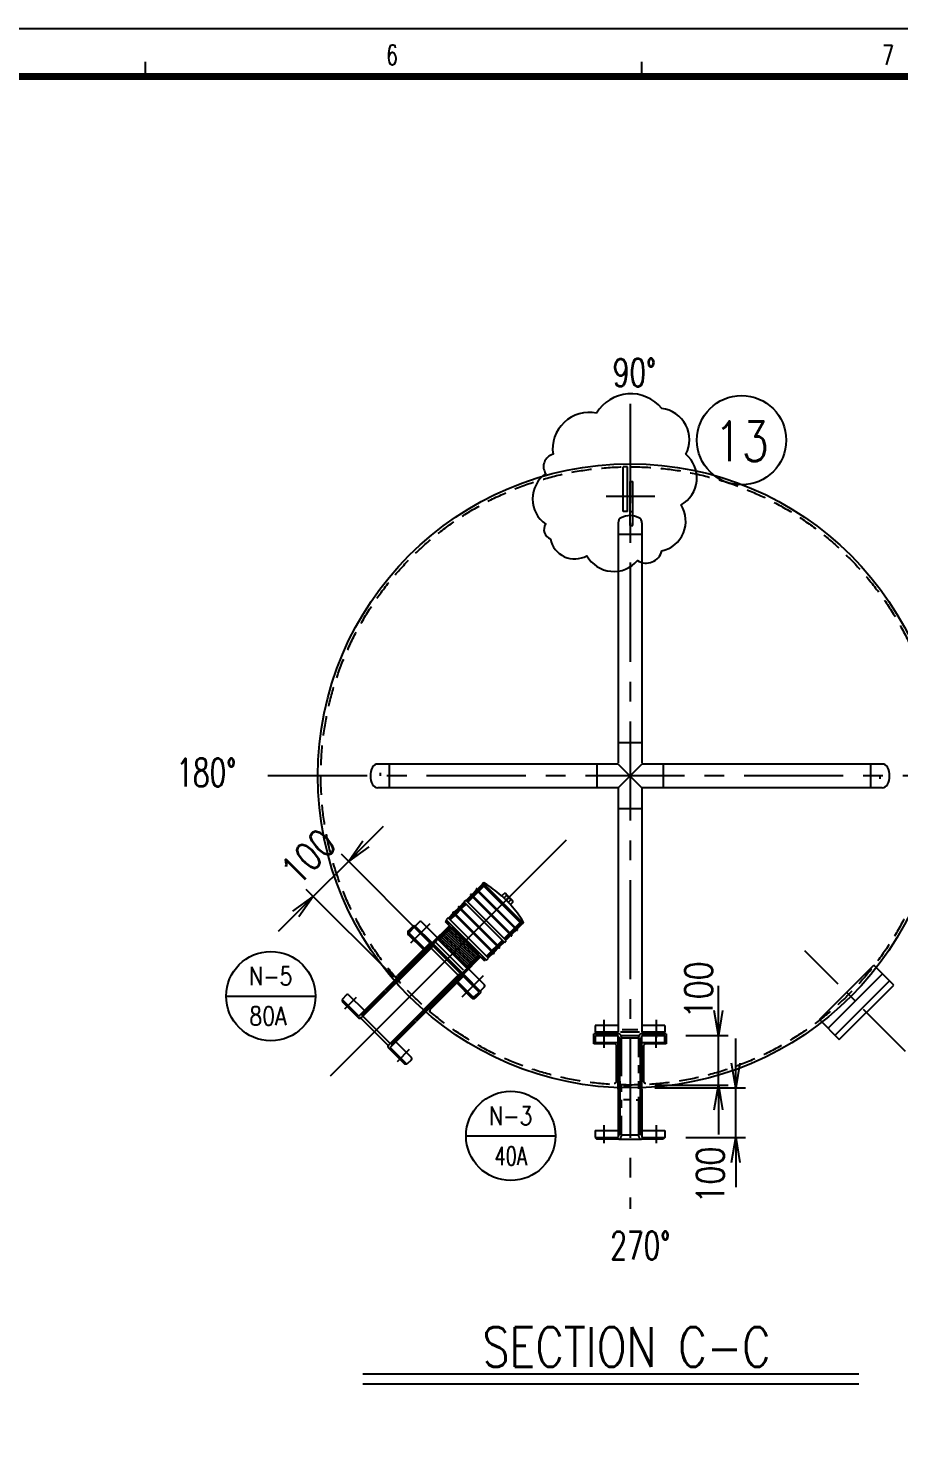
# Model space of a CAD drawing. Extents: x 0 to 36769, y -42 to 11490.
# Drawn here: x 4851 to 6605, y 8618 to 11490 of the extents above; entities that cross this region are included whole.
import ezdxf
from ezdxf.enums import TextEntityAlignment as Align

# ---------------------------------------------------------------- set-up
doc = ezdxf.new("R2010")
doc.units = 0
doc.header["$LTSCALE"] = 160
doc.header["$MEASUREMENT"] = 0
for name, pattern in [('CENTER', [2, 1.25, -0.25, 0.25, -0.25]), ('HIDDEN', [0.375, 0.25, -0.125]), ('PHANTOM2', [1.25, 0.625, -0.125, 0.125, -0.125, 0.125, -0.125])]:
    doc.linetypes.add(name, pattern=pattern)
doc.layers.get('0').update_dxf_attribs({"linetype": 'CONTINUOUS'})
doc.layers.get('DEFPOINTS').update_dxf_attribs({"linetype": 'CONTINUOUS'})
for name, color, linetype in [('DIM', 7, 'CONTINUOUS'), ('EQI', 3, 'CONTINUOUS'), ('T-F', 7, 'CONTINUOUS'), ('T-N', 4, 'CONTINUOUS'), ('TEXT', 7, 'CONTINUOUS'), ('ZL', 5, 'CONTINUOUS'), ('機器', 3, 'CONTINUOUS')]:
    doc.layers.add(name, color=color, linetype=linetype)
doc.styles.add('DIM', font='ROMANS', dxfattribs={"width": 0.7, "bigfont": 'EXTFONT.shx'})
doc.styles.add('NMS2', font='romans.shx', dxfattribs={"width": 0.7})
doc.styles.add('ROMANSEXTFONT', font='romans.shx', dxfattribs={"width": 0.8, "bigfont": 'extfont.shx'})
doc.dimstyles.get("Standard").update_dxf_attribs({"dimscale": 20, "dimtxt": 2.8, "dimasz": 2.5, "dimexe": 1, "dimexo": 2.5, "dimgap": 0.8, "dimtad": 1, "dimdec": 0, "dimrnd": 0.5, "dimzin": 9, "dimdsep": 46, "dimtxsty": 'ROMANSEXTFONT', "dimblk": 'OPEN', "dimcen": -0.6, "dimclrd": 256, "dimclre": 256, "dimclrt": 2, "dimadec": 0, "dimazin": 0, "dimtfac": 1, "dimtdec": 0, "dimtmove": 1, "dimatfit": 3, "dimldrblk": 'OPEN', "dimfxl": 0, "dimtvp": 1, "dimtolj": 1, "dimtzin": 9, "dimarcsym": 0})

# ---------------------------------------------------------------- blocks, each defined once
blk = doc.blocks.new('_OPEN')
at = {"color": 0, "linetype": 'ByBlock'}
for p, q in [((-1, 0.167), (0, 0)), ((0, 0), (-1, -0.167)), ((0, 0), (-1, 0))]:
    blk.add_line(p, q, dxfattribs=at)
blk = doc.blocks.new('*D28')
at = {"linetype": 'ByBlock'}
for p, q in [((5530.8, 9845.5), (5566.1, 9880.8)), ((5658.3, 9647.2), (5481.3, 9824.3)), ((5495.4, 9810.1), (5424.7, 9739.4)), ((5587.6, 9576.5), (5410.5, 9753.6)), ((5389.3, 9704.1), (5354, 9668.7))]:
    blk.add_line(p, q, dxfattribs=at)
at = {"layer": 'DEFPOINTS', "linetype": 'ByBlock'}
for p in [(5693.6, 9611.9), (5622.9, 9541.2)]:
    blk.add_point(p, dxfattribs=at)
at = {"linetype": 'ByBlock', "xscale": 50, "yscale": 50, "zscale": 50}
for p, rotation in [((5495.4, 9810.1), 224.9999999999971), ((5424.7, 9739.4), 44.99999999999558)]:
    blk.add_blockref('_OPEN', p, dxfattribs=dict(at, rotation=rotation))
at = {"color": 2, "linetype": 'ByBlock', "insert": (5414.8, 9820), "char_height": 56, "attachment_point": 5, "rotation": 45, "style": 'ROMANSEXTFONT'}
blk.add_mtext('\\A1;100', dxfattribs=at)

msp = doc.modelspace()

# ---------------------------------------------------------------- linework, layer by layer
at = {"color": 7}
for p, q in [((5248.98829, 9538.36826), (5428.98829, 9538.36826)), ((5732.69021, 9256.41205), (5912.69021, 9256.41205))]:
    msp.add_line(p, q, dxfattribs=at)
for centre in [(5338.98829, 9538.36826), (5822.69021, 9256.41205)]:
    msp.add_circle(centre, 90, dxfattribs=at)
at = {"layer": 'DIM'}
for p, q in [((6241.37725, 9509.07545), (6241.37725, 9559.07545)), ((6079.02126, 9470.50132), (6047.42127, 9470.50132)), ((6175.69008, 9459.07545), (6261.37725, 9459.07545)), ((6241.37725, 9359.07545), (6241.37725, 9459.07545)), ((6276.28244, 9403.07545), (6276.28244, 9453.07545)), ((6113.22126, 9359.07545), (6261.37725, 9359.07545)), ((6113.22126, 9353.07545), (6296.28244, 9353.07545)), ((6276.28244, 9253.07545), (6276.28244, 9353.07545)), ((6241.37725, 9309.07545), (6241.37725, 9259.07545)), ((6175.69008, 9253.07545), (6296.28244, 9253.07545)), ((6276.28244, 9203.07545), (6276.28244, 9153.07545))]:
    msp.add_line(p, q, dxfattribs=at)
at = {"layer": 'EQI', "color": 44}
for p, q in [((6049.22388, 10515.70666), (6049.22388, 10605.54948)), ((6058.22388, 10515.70666), (6058.22388, 10605.68733)), ((6063.22126, 10576.2579), (6069.22126, 10576.2579)), ((6063.22422, 10487.39105), (6063.22126, 10576.2579)), ((6069.22422, 10487.39105), (6069.22126, 10576.2579)), ((6058.22388, 10515.70666), (6049.22388, 10515.70666)), ((6063.22388, 10515.82718), (6069.22388, 10515.82718)), ((6063.22388, 10487.39105), (6069.22388, 10487.39105)), ((5559.90565, 9982.39367), (5559.90565, 9988.39367)), ((6566.53687, 9982.38844), (6566.53687, 9976.38844)), ((6063.21865, 9357.44423), (6050.32289, 9357.44423)), ((6063.21865, 9329.0081), (6050.32289, 9329.0081)), ((6075.32288, 9329.12862), (6084.32288, 9329.12862))]:
    msp.add_line(p, q, dxfattribs=at)
at = {"layer": 'EQI'}
for p, q in [((6058.3126, 10605.68733), (6049.3126, 10605.68733)), ((6444.92875, 9491.08201), (6554.52988, 9600.68399)), ((6594.74627, 9560.4676), (6554.52988, 9600.68399)), ((6462.5173, 9473.49347), (6572.11885, 9583.09502)), ((6476.65943, 9459.35133), (6586.26098, 9568.95288)), ((6485.14471, 9450.86605), (6594.74627, 9560.4676)), ((6444.92875, 9491.08201), (6485.14471, 9450.86605))]:
    msp.add_line(p, q, dxfattribs=at)
at = {"layer": 'EQI', "color": 1, "linetype": 'CENTER'}
msp.add_line((6113.51878, 10545.70666), (6015.43394, 10545.70666), dxfattribs=at)
at = {"layer": 'EQI', "color": 6}
for p, q in [((6039.22126, 10492.45618), (6039.22126, 10008.07545)), ((6087.22126, 10492.45618), (6087.22126, 10008.07545)), ((6087.22126, 10469.39105), (6039.22126, 10469.39105)), ((6087.22126, 10049.09105), (6039.22126, 10049.09105)), ((6039.22126, 10006.39105), (5554.84053, 10006.39105)), ((5577.90565, 10006.39105), (5577.90565, 9958.39105)), ((5996.52126, 10006.39105), (5996.52126, 9958.39105)), ((6039.22126, 10006.39105), (6087.22126, 9958.39105)), ((6039.22126, 9958.39105), (6087.22126, 10006.39105)), ((6571.602, 10006.39105), (6087.22126, 10006.39105)), ((6129.92126, 10006.39105), (6129.92126, 9958.39105)), ((6548.53687, 9958.39105), (6548.53687, 10006.39105)), ((6039.22126, 9958.39105), (5554.84053, 9958.39105)), ((6039.22126, 9960.07545), (6039.22126, 9465.30132)), ((6087.22126, 9960.07545), (6087.22126, 9465.30132)), ((6571.602, 9958.39105), (6087.22126, 9958.39105)), ((6087.22126, 9915.69105), (6039.22126, 9915.69105)), ((6039.22126, 9479.30035), (5993.22126, 9479.30035)), ((5993.22126, 9479.30035), (5993.22126, 9465.30132)), ((6133.22127, 9479.30035), (6087.22126, 9479.30035)), ((6133.22127, 9479.30035), (6133.22127, 9465.30132)), ((6039.22126, 9465.30132), (5993.22126, 9465.30132)), ((6133.22127, 9465.30132), (6087.22126, 9465.30132))]:
    msp.add_line(p, q, dxfattribs=at)
at = {"layer": 'EQI', "color": 0}
msp.add_line((5819.55625, 9737.81081), (5820.82904, 9736.53802), dxfattribs=at)
at = {"layer": 'EQI', "color": 1, "linetype": 'CENTER', "ltscale": 0.6}
msp.add_line((6618.84061, 9426.77171), (6415.79554, 9629.81678), dxfattribs=at)
at = {"layer": 'EQI', "color": 0}
msp.add_lwpolyline([(5995.65945, 10713.64736, 0.52056705), (5907.96173, 10630.89657, 0.52056705), (5893.34547, 10591.95503, 0.52056705), (5893.34547, 10489.73347, 0.52056705), (5903.08965, 10460.52728, 0.52056705), (5976.1711, 10426.45345, 0.52056705), (6078.48508, 10416.71803, 0.52056705), (6127.2061, 10436.1888, 0.52056705), (6166.1828, 10528.67501, 0.52056705), (6175.92698, 10630.89657, 0.52056705), (6127.2061, 10723.38271, 0.52056705)], format="xyb", close=True, dxfattribs=at)
at = {"layer": 'EQI', "color": 6}
for centre, radius, start, end in [((6051.22126, 10492.45618), 12, 117.48642621, 180), ((6063.22126, 10469.39105), 38, 62.51357379, 117.48642621), ((6075.22126, 10492.45618), 12, 360, 62.51357379), ((5577.90565, 9982.39105), 38, 152.51357379, 207.48642621), ((5554.84053, 9994.39105), 12, 90, 152.51357379), ((6571.602, 9994.39105), 12, 27.48642621, 90), ((6548.53687, 9982.39105), 38, 332.51357379, 27.48642621), ((5554.84053, 9970.39105), 12, 207.48642621, 270), ((6571.602, 9970.39105), 12, 270, 332.51357379)]:
    msp.add_arc(centre, radius, start, end, dxfattribs=at)
at = {"layer": 'T-F'}
for p, q in [((5086.25362, 11392.65887), (5086.25362, 11422.65887)), ((6086.8863, 11392.65887), (6086.8863, 11422.65887))]:
    msp.add_line(p, q, dxfattribs=at)
at = {"layer": 'T-F', "const_width": 14}
msp.add_lwpolyline([(86.8863, 11392.65887), (15986.8863, 11392.65887), (15986.8863, 182.65887), (86.8863, 182.65887)], close=True, dxfattribs=at)
at = {"layer": 'TEXT', "color": 7}
for p, q in [((5524.84063, 8776.46274), (6524.84063, 8776.46274)), ((5524.84063, 8756.46274), (6524.84063, 8756.46274))]:
    msp.add_line(p, q, dxfattribs=at)
msp.add_circle((6288.11342, 10659.29994), 90, dxfattribs=at)
at = {"layer": 'ZL', "color": 160}
msp.add_lwpolyline([(0, 11489.58016), (16058.20392, 11489.58016), (16058.20392, 0), (0, 0)], close=True, dxfattribs=at)
at = {"layer": '機器', "color": 1, "linetype": 'CENTER'}
for p, q in [((6063.22126, 10732.39105), (6063.22126, 9109.07545)), ((6813.22126, 9982.39105), (5313.22126, 9982.39105)), ((5659.95551, 9684.2761), (5620.47867, 9644.79925)), ((5724.72781, 9536.91635), (5768.05207, 9580.24062)), ((5488.36032, 9512.6809), (5511.98481, 9536.30539)), ((6010.72126, 9490.51129), (6010.72126, 9454.09282)), ((6115.72126, 9490.51129), (6115.72126, 9454.09282)), ((6010.7943, 9433.86548), (6010.7943, 9461.9078)), ((6115.7943, 9433.86548), (6115.7943, 9461.9078)), ((5594.42634, 9406.61488), (5618.90733, 9431.09588)), ((6010.72126, 9278.28541), (6010.72126, 9241.86695)), ((6115.72126, 9278.28541), (6115.72126, 9241.86695))]:
    msp.add_line(p, q, dxfattribs=at)
at = {"layer": '機器', "color": 1, "linetype": 'ByBlock'}
msp.add_line((5934.71215, 9852.96671), (5458.7812, 9377.03576), dxfattribs=at)
at = {"layer": '機器'}
for p, q in [((5764.91027, 9763.42069), (5755.10895, 9753.61936)), ((5845.1589, 9683.1558), (5764.90214, 9763.41256)), ((5767.49109, 9766.0015), (5764.91027, 9763.42069)), ((5847.74784, 9685.74475), (5767.49109, 9766.0015)), ((5742.73494, 9741.24445), (5732.93361, 9731.44313)), ((5823.63046, 9660.33267), (5742.07901, 9741.88412)), ((5824.92516, 9661.62737), (5743.37371, 9743.17882)), ((5753.82238, 9752.33279), (5744.02105, 9742.53147)), ((5834.71836, 9671.42056), (5753.1669, 9752.97202)), ((5836.01305, 9672.71526), (5754.4616, 9754.26671)), ((5822.14559, 9722.82974), (5804.57653, 9740.3988)), ((5805.40866, 9741.23092), (5809.59577, 9745.41804)), ((5805.40866, 9741.23092), (5809.59577, 9745.41804)), ((5808.9688, 9736.00653), (5813.98804, 9741.02577)), ((5812.96853, 9744.39853), (5819.55693, 9737.81014)), ((5815.34771, 9734.62823), (5819.04327, 9738.32379)), ((5816.37294, 9733.59884), (5820.07059, 9737.29648)), ((5819.55693, 9737.81014), (5826.14532, 9731.22174)), ((5787.80737, 9624.51003), (5706.25592, 9706.06148)), ((5789.10207, 9625.80473), (5707.55062, 9707.35618)), ((5717.99997, 9716.50948), (5708.19864, 9706.70816)), ((5798.89549, 9635.5977), (5717.34404, 9717.14915)), ((5800.19019, 9636.8924), (5718.63874, 9718.44385)), ((5729.08808, 9727.59715), (5719.28676, 9717.79582)), ((5732.28559, 9732.09115), (5728.43171, 9728.23727)), ((5809.98316, 9646.68582), (5728.43171, 9728.23727)), ((5813.83704, 9650.5397), (5732.28559, 9732.09115)), ((5822.77256, 9732.24124), (5817.75332, 9727.222)), ((5827.16483, 9727.84898), (5822.97772, 9723.66187)), ((5619.03933, 9668.10865), (5628.23172, 9677.30104)), ((5628.23172, 9677.30104), (5662.17285, 9643.35992)), ((5638.89047, 9687.95979), (5629.69808, 9678.7674)), ((5629.69808, 9678.7674), (5663.63921, 9644.82627)), ((5643.1331, 9687.95979), (5674.74078, 9656.35211)), ((5698.99454, 9680.18161), (5663.63921, 9644.82627)), ((5691.27743, 9687.89873), (5692.74226, 9689.36356)), ((5769.64416, 9609.53199), (5691.27743, 9687.89873)), ((5691.79725, 9690.30857), (5693.25596, 9691.76728)), ((5699.42689, 9682.67892), (5691.79725, 9690.30857)), ((5696.4625, 9696.26851), (5692.60862, 9692.41463)), ((5774.16007, 9610.86318), (5692.60862, 9692.41463)), ((5778.01395, 9614.71706), (5696.4625, 9696.26851)), ((5706.91162, 9705.42204), (5697.1103, 9695.62071)), ((5697.96206, 9681.2141), (5699.42689, 9682.67892)), ((5703.22875, 9675.94741), (5704.69358, 9677.41224)), ((5759.15767, 9622.94814), (5704.69358, 9677.41224)), ((5845.16658, 9683.16438), (5835.36525, 9673.36306)), ((5845.16703, 9683.16393), (5847.74784, 9685.74475)), ((5675.00761, 9656.19468), (5568.9416, 9550.12866)), ((5672.88629, 9650.11356), (5570.9215, 9548.14877)), ((5619.03933, 9663.86602), (5650.64701, 9632.25834)), ((5667.74042, 9648.92749), (5669.72032, 9646.94759)), ((5676.41522, 9653.56243), (5675.7308, 9652.87801)), ((5734.62344, 9593.98536), (5675.7308, 9652.87801)), ((5735.30787, 9594.66978), (5676.41522, 9653.56243)), ((5676.41522, 9653.56243), (5737.89726, 9597.25918)), ((5679.00462, 9656.15183), (5740.48666, 9599.84857)), ((5681.59401, 9658.74122), (5743.07605, 9602.43797)), ((5684.18341, 9661.33062), (5745.66545, 9605.02736)), ((5686.7728, 9663.92001), (5748.25484, 9607.61676)), ((5689.3622, 9666.50941), (5750.84424, 9610.20615)), ((5691.95159, 9669.0988), (5753.43363, 9612.79555)), ((5694.54099, 9671.6882), (5756.02303, 9615.38494)), ((5697.13038, 9674.27759), (5758.61242, 9617.97434)), ((5699.71978, 9676.86699), (5730.4608, 9648.71536)), ((5703.93772, 9675.23843), (5705.40255, 9676.70326)), ((5809.98316, 9646.68582), (5813.82891, 9650.53157)), ((5822.99124, 9660.98814), (5813.18992, 9651.18682)), ((5834.07868, 9672.07649), (5824.27736, 9662.27517)), ((5658.07163, 9639.2587), (5660.05153, 9637.2788)), ((5756.98387, 9622.19229), (5758.4487, 9623.65711)), ((5757.69284, 9621.48331), (5759.15767, 9622.94814)), ((5787.16792, 9625.16573), (5777.3666, 9615.36441)), ((5798.25627, 9636.25317), (5788.45495, 9626.45185)), ((5809.34439, 9647.34084), (5799.54307, 9637.53952)), ((5731.859, 9591.14086), (5629.8942, 9489.17606)), ((5737.94012, 9593.26218), (5631.8741, 9487.19616)), ((5761.92705, 9617.24911), (5726.57171, 9581.89377)), ((5759.94715, 9619.22901), (5728.69303, 9587.97489)), ((5735.30787, 9594.66978), (5734.62344, 9593.98536)), ((5738.09755, 9592.99535), (5769.70523, 9561.38767)), ((5762.95953, 9616.21662), (5764.42436, 9617.68145)), ((5772.054, 9610.05181), (5764.42436, 9617.68145)), ((5769.64416, 9609.53199), (5771.10899, 9610.99682)), ((5773.51272, 9611.51053), (5772.054, 9610.05181)), ((5774.16007, 9610.86318), (5778.00582, 9614.70893)), ((5714.00377, 9568.90157), (5745.61145, 9537.29389)), ((5719.02423, 9578.30609), (5721.00413, 9576.32619)), ((5725.10535, 9580.42741), (5759.04648, 9546.48629)), ((5726.57171, 9581.89377), (5760.51283, 9547.95264)), ((5728.69303, 9587.97489), (5730.67293, 9585.99499)), ((5491.75982, 9540.82914), (5482.56743, 9531.63675)), ((5496.00245, 9540.82914), (5527.61013, 9509.22146)), ((5516.50855, 9497.69562), (5568.9416, 9550.12866)), ((5522.58967, 9499.81694), (5570.9215, 9548.14877)), ((5749.85408, 9537.29389), (5759.04648, 9546.48629)), ((5769.70523, 9557.14504), (5760.51283, 9547.95264)), ((5482.56743, 9531.63675), (5516.50855, 9497.69562)), ((5520.60977, 9501.79684), (5522.58967, 9499.81694)), ((5579.44106, 9434.76312), (5631.8741, 9487.19616)), ((5581.56238, 9440.84424), (5629.8942, 9489.17606)), ((5993.2943, 9445.07642), (5993.2943, 9459.07545)), ((5993.2943, 9459.07545), (6039.2943, 9459.07545)), ((6039.2943, 9350.6993), (6039.2943, 9459.07545)), ((6042.49431, 9453.87545), (6039.29431, 9453.87545)), ((6042.49431, 9334.69725), (6042.49431, 9453.87545)), ((6047.49431, 9453.87545), (6079.0943, 9453.87545)), ((6084.0943, 9334.69725), (6084.0943, 9453.87545)), ((6087.2943, 9453.87545), (6084.0943, 9453.87545)), ((6087.2943, 9350.6993), (6087.2943, 9459.07545)), ((6087.2943, 9459.07545), (6133.29431, 9459.07545)), ((6133.29431, 9445.07642), (6133.29431, 9459.07545)), ((5579.44106, 9434.76312), (5613.38218, 9400.82199)), ((5581.56238, 9440.84424), (5583.54228, 9438.86434)), ((5590.9669, 9445.8647), (5622.57458, 9414.25702)), ((5993.2943, 9445.07642), (6039.2943, 9445.07642)), ((6087.2943, 9445.07642), (6133.29431, 9445.07642)), ((5622.57458, 9410.01439), (5613.38218, 9400.82199)), ((6042.49431, 9366.70135), (6042.49431, 9258.27545)), ((6084.0943, 9366.70135), (6084.0943, 9258.27545)), ((6039.2943, 9350.6993), (6039.2943, 9253.07545)), ((6087.2943, 9350.6993), (6087.2943, 9253.07545)), ((5993.22126, 9267.07447), (6039.2943, 9267.07447)), ((5993.22126, 9267.07447), (5993.22126, 9253.07545)), ((5993.22126, 9253.07545), (6039.2943, 9253.07545)), ((6042.49431, 9258.27545), (6039.29431, 9258.27545)), ((6047.49431, 9258.27545), (6079.0943, 9258.27545)), ((6087.2943, 9258.27545), (6084.0943, 9258.27545)), ((6087.2943, 9267.07447), (6133.22127, 9267.07447)), ((6087.2943, 9253.07545), (6133.22127, 9253.07545)), ((6133.22127, 9267.07447), (6133.22127, 9253.07545))]:
    msp.add_line(p, q, dxfattribs=at)
at = {"layer": '機器', "linetype": 'CENTER'}
for p, q in [((5742.90388, 9741.05925), (5733.11068, 9731.26605)), ((5743.25743, 9740.7057), (5733.46424, 9730.9125)), ((5744.14132, 9739.82181), (5734.34812, 9730.02862)), ((5745.20198, 9738.76115), (5735.40878, 9728.96796)), ((5746.26386, 9737.70172), (5736.47021, 9727.90897)), ((5753.99132, 9752.1476), (5744.19813, 9742.3544)), ((5754.34488, 9751.79404), (5744.55168, 9742.00085)), ((5755.22876, 9750.91016), (5745.43556, 9741.11696)), ((5756.28942, 9749.8495), (5746.49622, 9740.0563)), ((5757.3513, 9748.79006), (5747.55765, 9738.99732)), ((5765.07922, 9763.23549), (5755.28602, 9753.44229)), ((5765.43277, 9762.88194), (5755.63957, 9753.08874)), ((5766.31665, 9761.99805), (5756.52346, 9752.20486)), ((5767.37731, 9760.93739), (5757.58412, 9751.1442)), ((5768.4392, 9759.87795), (5758.64555, 9750.08521)), ((5718.16891, 9716.32428), (5708.37571, 9706.53108)), ((5718.52246, 9715.97073), (5708.72927, 9706.17753)), ((5719.40635, 9715.08684), (5709.61315, 9705.29365)), ((5720.46701, 9714.02618), (5710.67381, 9704.23299)), ((5721.52889, 9712.96674), (5711.73524, 9703.174)), ((5729.25703, 9727.41195), (5719.46383, 9717.61875)), ((5729.61058, 9727.05839), (5719.81739, 9717.2652)), ((5730.49447, 9726.17451), (5720.70127, 9716.38131)), ((5731.55513, 9725.11385), (5721.76193, 9715.32065)), ((5732.61701, 9724.05441), (5722.82336, 9714.26167)), ((5793.94285, 9712.19606), (5784.14966, 9702.40287)), ((5805.03075, 9723.28396), (5795.23755, 9713.49076)), ((5707.08056, 9705.23684), (5697.28737, 9695.44364)), ((5707.43412, 9704.88328), (5697.64092, 9695.09009)), ((5708.318, 9703.9994), (5698.52481, 9694.20621)), ((5709.37866, 9702.93874), (5699.58547, 9693.14555)), ((5699.63604, 9679.54012), (5699.71978, 9676.86699)), ((5710.44054, 9701.8793), (5700.6469, 9692.08656)), ((5769.20788, 9687.46109), (5759.41469, 9677.6679)), ((5782.85474, 9701.1084), (5773.06154, 9691.3152)), ((5841.62384, 9686.69331), (5831.8311, 9676.89966)), ((5842.68328, 9685.63142), (5832.89008, 9675.83823)), ((5843.74394, 9684.57076), (5833.95074, 9674.77757)), ((5844.62782, 9683.68688), (5834.83463, 9673.89369)), ((5844.98138, 9683.33333), (5835.18818, 9673.54013)), ((5673.82583, 9650.97304), (5671.15269, 9651.05677)), ((5671.15269, 9651.05677), (5671.23643, 9648.38364)), ((5673.74209, 9653.64617), (5673.82583, 9650.97304)), ((5676.41522, 9653.56243), (5673.74209, 9653.64617)), ((5676.33148, 9656.23556), (5676.41522, 9653.56243)), ((5679.00462, 9656.15183), (5676.33148, 9656.23556)), ((5678.92088, 9658.82496), (5679.00462, 9656.15183)), ((5681.59401, 9658.74122), (5678.92088, 9658.82496)), ((5681.51027, 9661.41435), (5681.59401, 9658.74122)), ((5684.18341, 9661.33062), (5681.51027, 9661.41435)), ((5684.09967, 9664.00375), (5684.18341, 9661.33062)), ((5686.7728, 9663.92001), (5684.09967, 9664.00375)), ((5686.68906, 9666.59314), (5686.7728, 9663.92001)), ((5689.3622, 9666.50941), (5686.68906, 9666.59314)), ((5689.27846, 9669.18254), (5689.3622, 9666.50941)), ((5691.95159, 9669.0988), (5689.27846, 9669.18254)), ((5691.86785, 9671.77193), (5691.95159, 9669.0988)), ((5694.54099, 9671.6882), (5691.86785, 9671.77193)), ((5694.45725, 9674.36133), (5694.54099, 9671.6882)), ((5697.13038, 9674.27759), (5694.45725, 9674.36133)), ((5699.71978, 9676.86699), (5697.04664, 9676.95072)), ((5697.04664, 9676.95072), (5697.13038, 9674.27759)), ((5747.03165, 9665.28576), (5737.23845, 9655.49256)), ((5758.11976, 9676.37342), (5748.32657, 9666.58023)), ((5805.80165, 9650.86977), (5796.00891, 9641.07612)), ((5806.86109, 9649.80788), (5797.0679, 9640.01469)), ((5807.92175, 9648.74722), (5798.12856, 9638.95403)), ((5819.44851, 9664.51707), (5809.65576, 9654.72342)), ((5820.50794, 9663.45519), (5810.71475, 9653.66199)), ((5821.5686, 9662.39453), (5811.77541, 9652.60133)), ((5822.45249, 9661.51064), (5812.65929, 9651.71745)), ((5822.80604, 9661.15709), (5813.01285, 9651.36389)), ((5830.53595, 9675.60541), (5820.7432, 9665.81177)), ((5831.59539, 9674.54353), (5821.80219, 9664.75034)), ((5832.65605, 9673.48287), (5822.86285, 9663.68968)), ((5833.53993, 9672.59899), (5823.74673, 9662.80579)), ((5833.89348, 9672.24543), (5824.10029, 9662.45224)), ((5668.5633, 9648.46738), (5668.57503, 9648.09289)), ((5671.23643, 9648.38364), (5668.5633, 9648.46738)), ((5783.62519, 9628.69466), (5773.83245, 9618.90101)), ((5784.68463, 9627.63277), (5774.89143, 9617.83958)), ((5785.74529, 9626.57211), (5775.95209, 9616.77892)), ((5786.62917, 9625.68823), (5776.83598, 9615.89503)), ((5786.98273, 9625.33468), (5777.18953, 9615.54148)), ((5794.71354, 9639.7821), (5784.92079, 9629.98845)), ((5795.77297, 9638.72022), (5785.97978, 9628.92702)), ((5796.83363, 9637.65956), (5787.04044, 9627.86636)), ((5797.71752, 9636.77567), (5787.92432, 9626.98248)), ((5798.07107, 9636.42212), (5788.27787, 9626.62892)), ((5808.80564, 9647.86334), (5799.01244, 9638.07014)), ((5809.15919, 9647.50979), (5799.36599, 9637.71659)), ((5732.71847, 9592.08039), (5732.80221, 9589.40726)), ((5735.3916, 9591.99665), (5732.71847, 9592.08039)), ((5735.30787, 9594.66978), (5735.3916, 9591.99665)), ((5737.981, 9594.58605), (5735.30787, 9594.66978)), ((5740.57039, 9597.17544), (5737.89726, 9597.25918)), ((5737.89726, 9597.25918), (5737.981, 9594.58605)), ((5743.15979, 9599.76484), (5740.48666, 9599.84857)), ((5740.48666, 9599.84857), (5740.57039, 9597.17544)), ((5745.74918, 9602.35423), (5743.07605, 9602.43797)), ((5743.07605, 9602.43797), (5743.15979, 9599.76484)), ((5748.33858, 9604.94363), (5745.66545, 9605.02736)), ((5745.66545, 9605.02736), (5745.74918, 9602.35423)), ((5750.92797, 9607.53302), (5748.25484, 9607.61676)), ((5748.25484, 9607.61676), (5748.33858, 9604.94363)), ((5753.51737, 9610.12242), (5750.84424, 9610.20615)), ((5750.84424, 9610.20615), (5750.92797, 9607.53302)), ((5756.10676, 9612.71181), (5753.43363, 9612.79555)), ((5753.43363, 9612.79555), (5753.51737, 9610.12242)), ((5758.69616, 9615.30121), (5756.02303, 9615.38494)), ((5756.02303, 9615.38494), (5756.10676, 9612.71181)), ((5761.28555, 9617.8906), (5758.61242, 9617.97434)), ((5758.61242, 9617.97434), (5758.69616, 9615.30121)), ((5730.21281, 9586.81786), (5729.83832, 9586.82959)), ((5730.12908, 9589.49099), (5730.21281, 9586.81786)), ((5732.80221, 9589.40726), (5730.12908, 9589.49099))]:
    msp.add_line(p, q, dxfattribs=at)
at = {"layer": '機器', "color": 4}
for p, q in [((5616.91801, 9670.22997), (5628.23172, 9681.54368)), ((5628.23172, 9681.54368), (5664.85985, 9644.91555)), ((5616.91801, 9661.7447), (5646.6165, 9632.04621)), ((5522.02399, 9495.00862), (5664.85985, 9637.84448)), ((5659.45126, 9644.88097), (5593.87734, 9579.30704)), ((5576.75405, 9440.27855), (5719.58992, 9583.11442)), ((5726.62641, 9577.70583), (5661.05248, 9512.1319)), ((5713.79164, 9564.87106), (5743.49013, 9535.17257)), ((5726.66099, 9583.11442), (5763.28912, 9546.48629)), ((5751.9754, 9535.17257), (5763.28912, 9546.48629)), ((5482.56743, 9531.63675), (5482.56743, 9527.39411)), ((5482.56743, 9527.39411), (5514.95292, 9495.00862)), ((5576.75405, 9433.20748), (5609.13954, 9400.82199)), ((5613.38218, 9400.82199), (5609.13954, 9400.82199))]:
    msp.add_line(p, q, dxfattribs=at)
at = {"layer": '機器', "color": 3}
msp.add_line((5700.97444, 9678.20171), (5669.72032, 9646.94759), dxfattribs=at)
at = {"layer": '機器', "color": 4, "linetype": 'CENTER'}
for p, q in [((5701.69891, 9677.47725), (5701.78265, 9674.80411)), ((5678.39435, 9654.17269), (5678.47809, 9651.49956)), ((5681.06749, 9654.08895), (5678.39435, 9654.17269)), ((5680.98375, 9656.76209), (5681.06749, 9654.08895)), ((5683.65688, 9656.67835), (5680.98375, 9656.76209)), ((5683.57314, 9659.35148), (5683.65688, 9656.67835)), ((5686.24628, 9659.26774), (5683.57314, 9659.35148)), ((5686.16254, 9661.94088), (5686.24628, 9659.26774)), ((5688.83567, 9661.85714), (5686.16254, 9661.94088)), ((5688.75193, 9664.53027), (5688.83567, 9661.85714)), ((5691.42507, 9664.44653), (5688.75193, 9664.53027)), ((5691.34133, 9667.11967), (5691.42507, 9664.44653)), ((5694.01446, 9667.03593), (5691.34133, 9667.11967)), ((5693.93072, 9669.70906), (5694.01446, 9667.03593)), ((5696.60386, 9669.62532), (5693.93072, 9669.70906)), ((5696.52012, 9672.29846), (5696.60386, 9669.62532)), ((5699.19325, 9672.21472), (5696.52012, 9672.29846)), ((5701.78265, 9674.80411), (5699.10951, 9674.88785)), ((5699.10951, 9674.88785), (5699.19325, 9672.21472)), ((5756.54955, 9620.03721), (5756.63329, 9617.36408)), ((5759.22268, 9619.95347), (5756.54955, 9620.03721)), ((5735.91813, 9596.64892), (5733.24499, 9596.73266)), ((5738.50752, 9599.23831), (5735.83439, 9599.32205)), ((5735.83439, 9599.32205), (5735.91813, 9596.64892)), ((5741.09692, 9601.82771), (5738.42378, 9601.91145)), ((5738.42378, 9601.91145), (5738.50752, 9599.23831)), ((5743.68631, 9604.4171), (5741.01318, 9604.50084)), ((5741.01318, 9604.50084), (5741.09692, 9601.82771)), ((5746.27571, 9607.0065), (5743.60257, 9607.09024)), ((5743.60257, 9607.09024), (5743.68631, 9604.4171)), ((5748.8651, 9609.59589), (5746.19197, 9609.67963)), ((5746.19197, 9609.67963), (5746.27571, 9607.0065)), ((5751.4545, 9612.18529), (5748.78137, 9612.26903)), ((5748.78137, 9612.26903), (5748.8651, 9609.59589)), ((5754.04389, 9614.77468), (5751.37076, 9614.85842)), ((5751.37076, 9614.85842), (5751.4545, 9612.18529)), ((5753.96016, 9617.44782), (5754.04389, 9614.77468)), ((5756.63329, 9617.36408), (5753.96016, 9617.44782))]:
    msp.add_line(p, q, dxfattribs=at)
at = {"layer": '機器', "color": 0}
for p, q in [((5717.29182, 9580.0385), (5661.78394, 9635.54638)), ((5723.12545, 9582.40731), (5664.15275, 9641.38002)), ((5725.24677, 9584.52863), (5666.27407, 9643.50134)), ((5727.61558, 9590.36226), (5672.1077, 9645.87014)), ((5577.46116, 9436.74302), (5518.48845, 9495.71572)), ((5579.82997, 9442.57665), (5524.32209, 9498.08453))]:
    msp.add_line(p, q, dxfattribs=at)
at = {"layer": '機器', "color": 4, "linetype": 'PHANTOM2', "ltscale": 0.8}
for p, q in [((6040.49483, 9462.07545), (5990.29378, 9462.07545)), ((5990.29378, 9442.07642), (5990.29378, 9462.07545)), ((6045.49483, 9457.07545), (6045.49483, 9255.07545)), ((6081.09378, 9255.07926), (6081.09378, 9457.07163)), ((6136.29483, 9462.07163), (6086.09378, 9462.07163)), ((6136.29483, 9462.07163), (6136.29483, 9442.08023)), ((6031.29378, 9442.07642), (5990.29378, 9442.07642)), ((6036.29378, 9366.48062), (6036.29378, 9437.07642)), ((6090.29482, 9437.08023), (6090.29482, 9366.68242)), ((6136.29483, 9442.08023), (6095.29482, 9442.08023))]:
    msp.add_line(p, q, dxfattribs=at)
at = {"layer": '機器', "color": 1, "linetype": 'PHANTOM2'}
for p, q in [((6035.49483, 9462.07451), (5996.29336, 9462.07451)), ((6130.29525, 9462.07451), (6091.09378, 9462.07451))]:
    msp.add_line(p, q, dxfattribs=at)
at = {"layer": '機器', "color": 7}
for p, q in [((6082.22126, 9465.30132), (6044.22126, 9465.30132)), ((6044.2943, 9459.07545), (6082.2943, 9459.07545)), ((6040.49483, 9250.07545), (6086.09378, 9250.07926))]:
    msp.add_line(p, q, dxfattribs=at)
at = {"layer": '機器', "color": 4, "linetype": 'PHANTOM2', "ltscale": 0.5}
for p, q in [((5993.22126, 9253.07545), (5996.22178, 9250.07493)), ((6040.49483, 9250.07545), (5996.22126, 9250.07545)), ((6130.22493, 9250.07926), (6086.09378, 9250.07926)), ((6133.22127, 9253.07545), (6130.2209, 9250.07523))]:
    msp.add_line(p, q, dxfattribs=at)
at = {"layer": '機器'}
msp.add_circle((6063.22126, 9982.39105), 629.31561, dxfattribs=at)
at = {"layer": '機器', "color": 6, "linetype": 'HIDDEN'}
msp.add_circle((6063.22126, 9982.39105), 623.31561, dxfattribs=at)
at = {"layer": '機器'}
for centre, radius, start, end in [((5768.87812, 9764.61447), 1.96156, 57.26328795, 135), ((5613.88616, 9521.61982), 290.17828, 49.15532558, 57.46727783), ((5804.48397, 9742.15561), 1.30771, 231.29336672, 315), ((5804.48397, 9742.15561), 1.30771, 231.29336672, 315), ((5810.33128, 9741.76128), 3.72993, 348.62596842, 101.37403157), ((5810.33128, 9741.76128), 3.72993, 45, 101.37403157), ((5810.7724, 9729.02561), 12.4232, 14.99997753, 74.99997644), ((5815.86137, 9734.11457), 0.72642, 135, 315.23219579), ((5823.9024, 9722.73718), 1.30771, 135, 218.70663327), ((5823.50807, 9728.58449), 3.72993, 348.62596842, 101.37403157), ((5603.36659, 9532.13924), 290.17838, 32.53277411, 40.84472206), ((5641.01179, 9685.83848), 2.99999, 45, 135), ((5846.36081, 9687.13178), 1.96156, 315, 32.73671204), ((5621.16065, 9665.98733), 2.99999, 135, 225), ((5493.88114, 9538.70783), 2.99999, 45, 135), ((5747.73277, 9539.41521), 2.99999, 225, 315), ((5767.58391, 9559.26635), 2.99999, 315, 45), ((5620.45326, 9412.1357), 2.99999, 315, 45)]:
    msp.add_arc(centre, radius, start, end, dxfattribs=at)
at = {"layer": '機器', "linetype": 'CENTER'}
for centre, start, end in [((5742.72636, 9742.53147), 45, 225), ((5753.81425, 9753.61936), 45, 225), ((5706.90327, 9706.70883), 45, 225), ((5717.99139, 9717.7965), 45, 225), ((5824.27781, 9660.98002), 225, 45), ((5835.3657, 9672.06791), 225, 45), ((5788.45472, 9625.15738), 225, 45), ((5799.54284, 9636.24505), 225, 45)]:
    msp.add_arc(centre, 0.91549, start, end, dxfattribs=at)
at = {"layer": '機器', "color": 4}
for centre, radius, start, end in [((5621.16065, 9665.98733), 5.99999, 135, 225), ((5661.32432, 9641.38002), 5, 315, 45), ((5590.3418, 9582.84258), 5, 225, 315), ((5723.12545, 9579.57888), 5, 45, 135), ((5747.73277, 9539.41521), 5.99999, 225, 315), ((5664.58801, 9508.59636), 5, 135, 225), ((5518.48845, 9498.54415), 5, 225, 315), ((5580.28959, 9436.74302), 5, 135, 225)]:
    msp.add_arc(centre, radius, start, end, dxfattribs=at)
at = {"layer": '機器', "color": 4, "linetype": 'PHANTOM2', "ltscale": 0.8}
for centre, start, end in [((6040.49483, 9457.07545), 0, 90), ((6086.09378, 9457.07163), 90, 180), ((6031.29378, 9437.07642), 0, 90), ((6095.29482, 9437.08023), 90, 180)]:
    msp.add_arc(centre, 5, start, end, dxfattribs=at)
at = {"layer": '機器', "color": 1, "linetype": 'PHANTOM2'}
for centre, start, end in [((6031.44364, 9367.69556), 270, 360), ((6095.25449, 9367.56888), 180, 270)]:
    msp.add_arc(centre, 5, start, end, dxfattribs=at)
at = {"layer": '機器', "color": 4, "linetype": 'PHANTOM2', "ltscale": 0.5}
for centre, start, end in [((6040.49483, 9255.07545), 270, 360), ((6086.09378, 9255.07926), 180, 270)]:
    msp.add_arc(centre, 5, start, end, dxfattribs=at)

# ---------------------------------------------------------------- block references
at = {"layer": 'DIM', "xscale": 50, "yscale": 50, "zscale": 50}
for p, rotation in [((6241.37725, 9459.07545), 270), ((6276.28244, 9353.07545), 270), ((6241.37725, 9359.07545), 90), ((6276.28244, 9253.07545), 90)]:
    msp.add_blockref('_OPEN', p, dxfattribs=dict(at, rotation=rotation))

# ---------------------------------------------------------------- texts
at = {"color": 2}
for s, height, style, width, p in [('13', 80, 'ROMANSEXTFONT', 0.8, (6288.21361, 10657.22868)), ('N-5', 37.5, 'ROMANSEXTFONT', 0.8, (5338.98829, 9578.86826)), ('N-3', 37.5, 'ROMANSEXTFONT', 0.8, (5822.69021, 9296.91205)), ('40A', 37.5, 'NMS2', 0.7, (5822.69021, 9215.91205))]:
    msp.add_text(s, height=height, dxfattribs=dict(at, style=style, width=width)).set_placement(p, align=Align.MIDDLE)
at = {"layer": 'DIM', "color": 2, "char_height": 56, "attachment_point": 5, "rotation": 90, "style": 'ROMANSEXTFONT'}
for insert in [(6201.79263, 9550.88395), (6225.27161, 9177.44645)]:
    msp.add_mtext('\\A1;100', dxfattribs=dict(at, insert=insert))
at = {"layer": 'T-F', "color": 4, "style": 'NMS2', "width": 0.7}
msp.add_text('7', height=40, dxfattribs=at).set_placement((6571.48305, 11416.21331))
at = {"layer": 'T-N', "color": 4, "style": 'NMS2', "width": 0.7}
msp.add_text('6', height=40, dxfattribs=at).set_placement((5571.48305, 11416.21331))
at = {"layer": 'TEXT', "color": 2, "style": 'ROMANSEXTFONT', "width": 0.8}
for s, height, p in [('80A', 37.5, (5333.2115, 9498.25887)), ('SECTION C-C', 80, (6056.16721, 8830.96806))]:
    msp.add_text(s, height=height, dxfattribs=at).set_placement(p, align=Align.MIDDLE)
at = {"layer": '機器', "color": 2, "style": 'DIM', "width": 0.7}
for s, p in [('90%%d', (6028.47383, 10767.74486)), ('180%%d', (5148.54889, 9961.18302)), ('270%%d', (6023.27757, 9007.46258))]:
    msp.add_text(s, height=56, dxfattribs=at).set_placement(p)

# ---------------------------------------------------------------- dimensions: what is measured, and where the dimension line sits
at = {"layer": 'DIM'}
dim = msp.add_aligned_dim(p1=(5693.6391, 9611.89366), p2=(5622.92842, 9541.18299), distance=-280.35565, dimstyle='Standard', dxfattribs=at)
dim.commit()
dim.dimension.update_dxf_attribs({"geometry": '*D28', "text_midpoint": (5414.78754, 9820.03454)})

doc.saveas('drawing.dxf')
